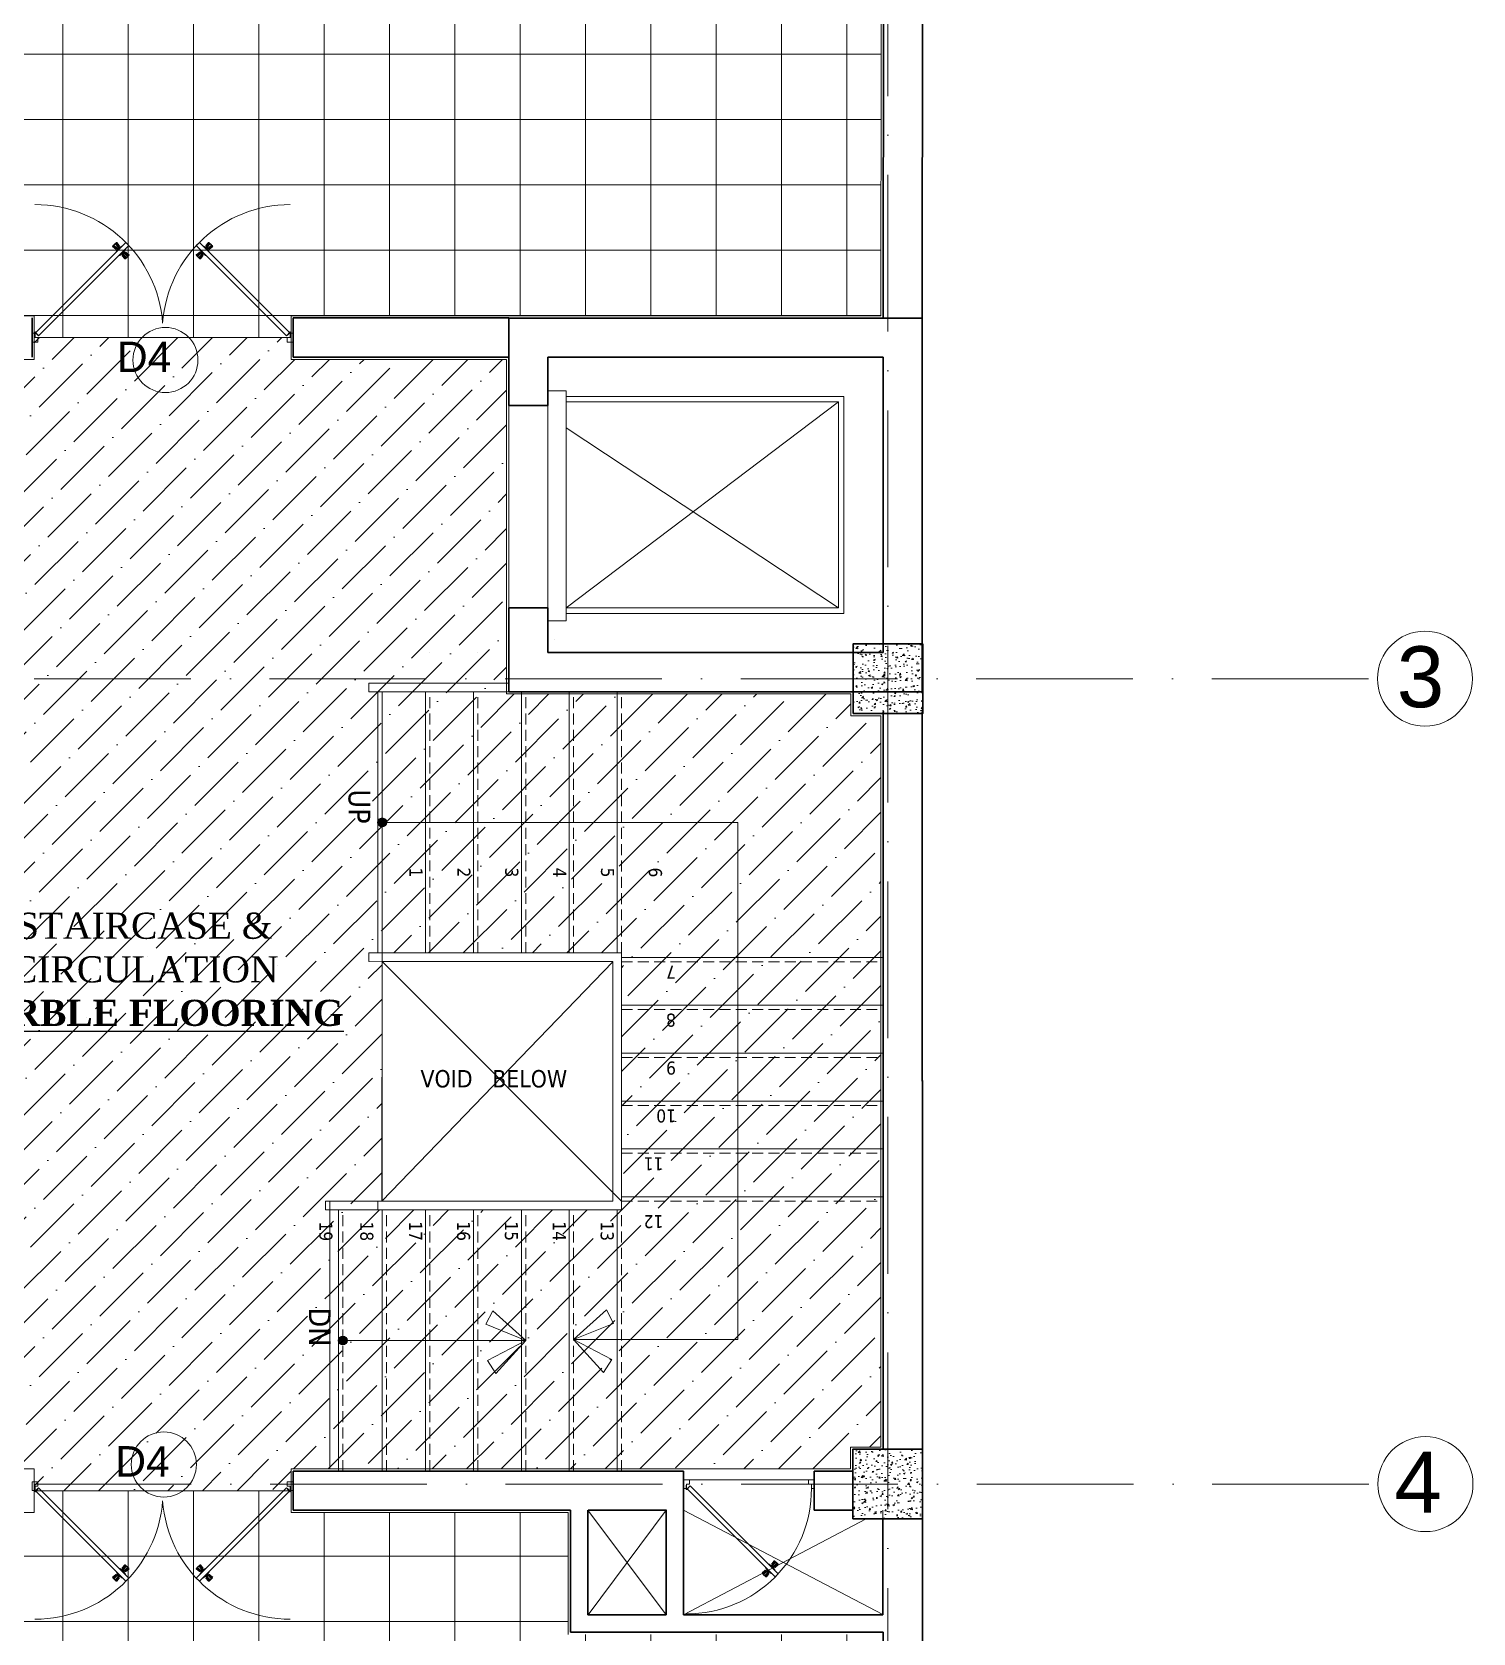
# Model space of a CAD drawing. Header units: inches. Extents: x 10755 to 33653, y -10992 to 10708.
# Drawn here: x 27482.4 to 27813.4, y -762.3 to -394.6 of the extents above; entities that cross this region are included whole.
import ezdxf

# ---------------------------------------------------------------- set-up
doc = ezdxf.new("R2010")
doc.units = ezdxf.units.IN
doc.header["$MEASUREMENT"] = 0
doc.linetypes.add('ACAD_ISO10W100', pattern=[18, 12, -3, 0, -3])
doc.linetypes.add('HIDDEN', pattern=[0.375, 0.25, -0.125])
for name, color, linetype, lineweight in [('arrow line', 54, 'Continuous', 9), ('centerline', 9, 'ACAD_ISO10W100', 5), ('col', 1, 'Continuous', 30), ('DIMINSION', 5, 'Continuous', 15), ('door', 15, 'Continuous', 18), ('hatch', 33, 'Continuous', 5), ('hatch 2', 8, 'Continuous', 13), ('hatch room', 33, 'Continuous', 9), ('hatch- rcc', 252, 'Continuous', 5), ('hatch1', 9, 'Continuous', 5), ('L1 furnitures', 252, 'Continuous', 9), ('Pillar', 11, 'Continuous', 25), ('PLASTER', 50, 'Continuous', 9), ('PUERTAS', 7, 'Continuous', 0), ('railing', 33, 'Continuous', 15), ('STAIRCASE', 143, 'Continuous', 15), ('title text 1', 113, 'Continuous', 25), ('tread hidden', 200, 'HIDDEN', 9), ('wall', 1, 'Continuous', 35), ('win sec', 161, 'Continuous', 9)]:
    doc.layers.add(name, color=color, linetype=linetype, lineweight=lineweight)
doc.layers.add('T-TEXT', color=230, linetype='Continuous')
doc.layers.add('text 100', color=4, linetype='Continuous')
doc.layers.get('DIMINSION').off()
doc.styles.add('Prajwal', font='stylu.ttf', dxfattribs={"height": 9})
doc.styles.get("Standard").update_dxf_attribs({"font": 'arial.ttf'})
doc.styles.add('suren', font='times.ttf', dxfattribs={"height": 4})
pattern_1 = [(45, (13449.5445, -12144.6764), (2.9831067, 10.938058), [14.0625, -2.8125, 0, -2.8125])]

# ---------------------------------------------------------------- blocks, each defined once
blk = doc.blocks.new('ETERWEWE')
at = {"layer": 'hatch- rcc', "linetype": 'Continuous', "ltscale": 30}
h = blk.add_hatch(dxfattribs=at)
h.set_pattern_fill('AR-CONC', color=256, scale=0.5, style=0)
h.set_pattern_definition([(50, (0, 0), (3.586300913, -0.313760675), [0.375, -4.125]), (355, (0, 0), (-0.69375667, 3.76096067), [0.3, -3.3]), (100.4514445, (0.299, -0.026), (2.89254423, 3.447199955), [0.31870096, -3.50571056]), (46.1842, (0, 1), (5.33620665, -0.8275964), [0.5625, -6.1875]), (96.6356355, (0.4447, 0.931), (4.67330973, 4.870593), [0.47805171, -5.2585688]), (351.184164, (0, 1), (4.67330973, 4.870593), [0.45, -4.95]), (21, (0.5, 0.75), (2.98453526, -2.013094453), [0.375, -4.125]), (326, (0.5, 0.75), (1.21657666, 3.625750225), [0.3, -3.3]), (71.4514447, (0.7487, 0.5822), (4.20111188, 1.612655764), [0.31870095, -3.50571056]), (37.5, (0, 0), (0.060799277, 1.664469269), [0, -3.26, 0, -3.35, 0, -3.3125]), (7.5, (0, 0), (1.315347687, 1.97205856), [0, -1.91, 0, -3.185, 0, -1.2625]), (327.5, (-1.115, 0), (2.669112181, -0.112774359), [0, -1.25, 0, -3.9, 0, -5.175]), (317.5, (-1.615, 0), (2.915930847, 0.50052491), [0, -1.625, 0, -2.59, 0, -3.675])])
h.paths.add_polyline_path([(159423.23, -3794.58), (159439.23, -3794.58), (159439.23, -3778.58), (159423.23, -3778.58)])
at = {"layer": 'col', "linetype": 'Continuous', "ltscale": 30}
blk.add_lwpolyline([(159423.23, -3794.58), (159423.23, -3778.58), (159439.23, -3778.58), (159439.23, -3794.58), (159423.23, -3794.58)], dxfattribs=at)
blk = doc.blocks.new('wewerrr')
at = {"layer": 'DIMINSION', "linetype": 'Continuous'}
for p in [(17288.57, -332.81), (17288.57, -332.81), (17288.49, -517.81), (17288.49, -517.81)]:
    blk.add_blockref('ETERWEWE', p, dxfattribs=at)
blk = doc.blocks.new('A$C03EF3246')
at = {"layer": 'arrow line'}
for q in [(-16.37, -1.02), (-1.99, -1.02)]:
    blk.add_line((-9.18, 6.21), q, dxfattribs=at)
for points in [[(-16.37, -1.02), (-13.34, -2.78), (-9.18, 6.21)], [(-1.99, -1.02), (-5.01, -2.78), (-9.18, 6.21)]]:
    blk.add_lwpolyline(points, dxfattribs=at)
blk = doc.blocks.new('rwewrwe')
at = {"layer": 'railing', "linetype": 'Continuous', "ltscale": 30}
blk.add_line((179366.88, -4040.04), (179367.88, -4040.04), dxfattribs=at)
at = {"layer": 'STAIRCASE', "linetype": 'Continuous', "ltscale": 30}
for p, q in [((179345.86, -4031.04), (179345.86, -4031.04)), ((179356.86, -4031.04), (179356.86, -4031.04))]:
    blk.add_line(p, q, dxfattribs=at)
at = {"layer": 'wall', "color": 7, "ltscale": 30}
for p, q in [((179363.96, -3954.19), (179363.96, -3974.31)), ((179458.96, -3954.19), (179363.96, -3954.19)), ((179458.96, -3963.19), (179458.96, -3954.19)), ((179372.96, -3963.19), (179372.96, -3974.31)), ((179372.96, -3963.19), (179449.96, -3963.19)), ((179449.96, -3963.19), (179449.96, -4031.04)), ((179458.96, -4040.04), (179458.96, -3963.19)), ((179363.96, -3974.31), (179372.96, -3974.31)), ((179363.96, -4020.79), (179363.96, -4040.04)), ((179372.96, -4020.79), (179363.96, -4020.79)), ((179372.96, -4020.79), (179372.96, -4031.04)), ((179372.96, -4031.04), (179449.96, -4031.04)), ((179458.96, -4040.04), (179363.96, -4040.04))]:
    blk.add_line(p, q, dxfattribs=at)
at = {"layer": 'wall', "color": 7}
blk.add_line((179372.96, -4020.79), (179363.96, -4020.79), dxfattribs=at)
at = {"layer": 'win sec', "color": 7}
for p, q in [((179377.14, -3970.9), (179372.96, -3970.9)), ((179377.14, -4023.75), (179377.14, -3970.9)), ((179363.96, -3974.31), (179363.96, -4021.66)), ((179372.96, -3974.31), (179372.96, -4021.66)), ((179377.14, -3972.19), (179440.96, -3972.19)), ((179377.14, -3973.44), (179439.71, -3973.44)), ((179377.14, -4020.79), (179439.71, -3973.44)), ((179439.71, -4020.79), (179439.71, -3973.44)), ((179440.96, -4022.04), (179440.96, -3972.19)), ((179377.14, -3979.44), (179439.71, -4020.79)), ((179377.14, -4020.79), (179439.71, -4020.79)), ((179377.14, -4022.04), (179440.96, -4022.04)), ((179372.96, -4023.75), (179377.14, -4023.75)), ((179374.4, -4028.04), (179374.4, -4028.03))]:
    blk.add_line(p, q, dxfattribs=at)
blk = doc.blocks.new('AEYRRR')
at = {"layer": 'door', "color": 2}
for p, q in [((190590.62, 10549.99), (190611.32, 10570.69)), ((190612.02, 10569.98), (190591.28, 10549.24)), ((190608.56, 10570.15), (190608.54, 10570.16)), ((190612.02, 10569.98), (190611.32, 10570.69)), ((190627.5, 10569.98), (190628.2, 10570.69)), ((190627.5, 10569.98), (190648.25, 10549.24)), ((190648.9, 10549.99), (190628.2, 10570.69)), ((190630.97, 10570.15), (190630.98, 10570.16)), ((190611.49, 10567.22), (190611.5, 10567.21)), ((190628.04, 10567.22), (190628.03, 10567.21)), ((190589.76, 10549.88), (190589.76, 10547.83)), ((190590.38, 10549.88), (190589.76, 10549.88)), ((190591.13, 10547.83), (190589.76, 10547.83)), ((190590.38, 10549.13), (190590.38, 10549.92)), ((190590.45, 10549.13), (190590.38, 10549.13)), ((190590.45, 10549.13), (190590.45, 10549.89)), ((190590.45, 10548.86), (190590.45, 10549.13)), ((190591.13, 10548.86), (190590.45, 10548.86)), ((190591.11, 10549.4), (190590.57, 10549.94)), ((190591.16, 10549.45), (190590.6, 10550.01)), ((190591.16, 10549.45), (190591.11, 10549.4)), ((190591.28, 10549.24), (190591.11, 10549.4)), ((190591.13, 10547.83), (190591.13, 10548.86)), ((190648.25, 10549.24), (190648.42, 10549.4)), ((190648.37, 10549.45), (190648.93, 10550.01)), ((190648.37, 10549.45), (190648.42, 10549.4)), ((190648.4, 10547.83), (190648.4, 10548.86)), ((190648.4, 10548.86), (190649.08, 10548.86)), ((190648.4, 10547.83), (190649.76, 10547.83)), ((190648.42, 10549.4), (190648.96, 10549.94)), ((190649.08, 10549.13), (190649.08, 10549.89)), ((190649.08, 10548.86), (190649.08, 10549.13)), ((190649.08, 10549.13), (190649.15, 10549.13)), ((190649.15, 10549.13), (190649.15, 10549.92)), ((190649.15, 10549.88), (190649.76, 10549.88)), ((190649.76, 10549.88), (190649.76, 10547.83))]:
    blk.add_line(p, q, dxfattribs=at)
at = {"layer": 'door', "color": 8}
for p, q in [((190609.05, 10569.15), (190608.26, 10569.78)), ((190609.1, 10569.19), (190608.3, 10569.84)), ((190609.2, 10569.29), (190608.43, 10569.96)), ((190608.67, 10570.29), (190608.54, 10570.16)), ((190609.32, 10569.4), (190608.57, 10570.11)), ((190608.67, 10570.29), (190608.8, 10570.42)), ((190608.81, 10570.4), (190608.8, 10570.42)), ((190609.55, 10569.64), (190608.85, 10570.39)), ((190609.67, 10569.76), (190609, 10570.53)), ((190609.77, 10569.86), (190609.12, 10570.66)), ((190609.16, 10568.62), (190609.44, 10569.06)), ((190609.81, 10569.91), (190609.18, 10570.7)), ((190609.38, 10569.17), (190609.28, 10569.26)), ((190609.4, 10569.19), (190609.3, 10569.28)), ((190609.34, 10568.8), (190609.51, 10569.12)), ((190609.44, 10569.23), (190609.35, 10569.33)), ((190609.51, 10569.3), (190609.41, 10569.39)), ((190609.53, 10568.99), (190609.58, 10569.19)), ((190609.66, 10569.45), (190609.57, 10569.55)), ((190609.73, 10569.52), (190609.63, 10569.61)), ((190609.69, 10569.15), (190609.65, 10569.27)), ((190609.77, 10569.56), (190609.68, 10569.66)), ((190609.81, 10569.27), (190609.69, 10569.31)), ((190609.79, 10569.58), (190609.7, 10569.68)), ((190609.97, 10569.43), (190609.77, 10569.38)), ((190610.16, 10569.62), (190609.84, 10569.45)), ((190610.34, 10569.8), (190609.9, 10569.52)), ((190610.77, 10568.63), (190610.72, 10568.43)), ((190610.96, 10568.82), (190610.79, 10568.5)), ((190611.14, 10569), (190610.86, 10568.57)), ((190628.39, 10569), (190628.67, 10568.57)), ((190628.57, 10568.82), (190628.73, 10568.5)), ((190628.76, 10568.63), (190628.81, 10568.43)), ((190629.19, 10569.8), (190629.62, 10569.52)), ((190629.37, 10569.62), (190629.69, 10569.45)), ((190629.56, 10569.43), (190629.76, 10569.38)), ((190629.71, 10569.91), (190630.35, 10570.7)), ((190629.71, 10569.27), (190629.84, 10569.31)), ((190629.73, 10569.58), (190629.83, 10569.68)), ((190629.76, 10569.86), (190630.41, 10570.66)), ((190629.76, 10569.56), (190629.85, 10569.66)), ((190629.8, 10569.52), (190629.89, 10569.61)), ((190629.84, 10569.15), (190629.87, 10569.27)), ((190629.85, 10569.76), (190630.53, 10570.53)), ((190629.87, 10569.45), (190629.96, 10569.55)), ((190630, 10568.99), (190629.95, 10569.19)), ((190629.97, 10569.64), (190630.68, 10570.39)), ((190630.02, 10569.3), (190630.11, 10569.39)), ((190630.19, 10568.8), (190630.02, 10569.12)), ((190630.09, 10569.23), (190630.18, 10569.33)), ((190630.37, 10568.62), (190630.09, 10569.06)), ((190630.13, 10569.19), (190630.22, 10569.28)), ((190630.15, 10569.17), (190630.25, 10569.26)), ((190630.21, 10569.4), (190630.96, 10570.11)), ((190630.33, 10569.29), (190631.1, 10569.96)), ((190630.42, 10569.19), (190631.23, 10569.84)), ((190630.48, 10569.15), (190631.27, 10569.78)), ((190630.71, 10570.4), (190630.73, 10570.42)), ((190630.86, 10570.29), (190630.73, 10570.42)), ((190630.86, 10570.29), (190630.98, 10570.16)), ((190609.96, 10567.82), (190610.39, 10568.1)), ((190610.14, 10568), (190610.46, 10568.17)), ((190610.33, 10568.19), (190610.53, 10568.24)), ((190610.48, 10568.35), (190610.61, 10568.32)), ((190610.48, 10567.71), (190611.12, 10566.92)), ((190610.51, 10568.04), (190610.6, 10567.94)), ((190610.53, 10568.06), (190610.62, 10567.96)), ((190610.53, 10567.76), (190611.18, 10566.96)), ((190610.57, 10568.1), (190610.67, 10568.01)), ((190610.61, 10568.48), (190610.64, 10568.35)), ((190610.62, 10567.86), (190611.3, 10567.09)), ((190610.64, 10568.17), (190610.73, 10568.08)), ((190610.74, 10567.98), (190611.45, 10567.23)), ((190610.79, 10568.32), (190610.89, 10568.23)), ((190610.86, 10568.39), (190610.95, 10568.29)), ((190610.9, 10568.43), (190611, 10568.34)), ((190610.92, 10568.45), (190611.02, 10568.36)), ((190610.98, 10568.21), (190611.73, 10567.51)), ((190611.1, 10568.34), (190611.87, 10567.66)), ((190611.2, 10568.43), (190612, 10567.78)), ((190611.25, 10568.48), (190612.04, 10567.84)), ((190611.63, 10567.33), (190611.5, 10567.21)), ((190611.63, 10567.33), (190611.75, 10567.46)), ((190611.74, 10567.47), (190611.75, 10567.46)), ((190628.28, 10568.48), (190627.49, 10567.84)), ((190628.33, 10568.43), (190627.53, 10567.78)), ((190628.43, 10568.34), (190627.65, 10567.66)), ((190627.79, 10567.47), (190627.77, 10567.46)), ((190627.9, 10567.33), (190627.77, 10567.46)), ((190628.55, 10568.21), (190627.8, 10567.51)), ((190627.9, 10567.33), (190628.03, 10567.21)), ((190628.78, 10567.98), (190628.08, 10567.23)), ((190628.9, 10567.86), (190628.22, 10567.09)), ((190629, 10567.76), (190628.35, 10566.96)), ((190629.04, 10567.71), (190628.41, 10566.92)), ((190628.61, 10568.45), (190628.51, 10568.36)), ((190628.63, 10568.43), (190628.53, 10568.34)), ((190628.67, 10568.39), (190628.57, 10568.29)), ((190628.74, 10568.32), (190628.64, 10568.23)), ((190628.89, 10568.17), (190628.79, 10568.08)), ((190628.96, 10568.1), (190628.86, 10568.01)), ((190628.91, 10568.48), (190628.88, 10568.35)), ((190629, 10568.06), (190628.91, 10567.96)), ((190629.04, 10568.35), (190628.92, 10568.32)), ((190629.02, 10568.04), (190628.93, 10567.94)), ((190629.2, 10568.19), (190629, 10568.24)), ((190629.39, 10568), (190629.07, 10568.17)), ((190629.57, 10567.82), (190629.13, 10568.1))]:
    blk.add_line(p, q, dxfattribs=at)
at = {"layer": 'door', "color": 1}
for p, q in [((190608.28, 10569.82), (190608.71, 10570.25)), ((190608.98, 10569.16), (190608.29, 10569.72)), ((190608.31, 10569.9), (190608.69, 10570.27)), ((190608.33, 10569.87), (190608.31, 10569.9)), ((190609.06, 10570.65), (190608.69, 10570.27)), ((190609.14, 10570.68), (190608.71, 10570.25)), ((190609.09, 10570.63), (190609.06, 10570.65)), ((190609.07, 10569.16), (190609.44, 10569.52)), ((190609.09, 10568.56), (190609.35, 10568.96)), ((190609.17, 10569.25), (190609.17, 10569.25)), ((190609.8, 10569.98), (190609.24, 10570.67)), ((190609.27, 10569.25), (190609.49, 10569.47)), ((190609.37, 10569.16), (190609.27, 10569.26)), ((190609.35, 10568.96), (190609.35, 10568.96)), ((190609.36, 10569.15), (190609.59, 10569.37)), ((190609.36, 10569.06), (190609.36, 10569.05)), ((190609.8, 10569.89), (190609.44, 10569.52)), ((190609.71, 10569.69), (190609.49, 10569.47)), ((190609.81, 10569.6), (190609.59, 10569.37)), ((190609.8, 10569.59), (190609.7, 10569.69)), ((190609.71, 10569.79), (190609.71, 10569.79)), ((190609.9, 10569.6), (190609.91, 10569.6)), ((190610.4, 10569.87), (190610, 10569.61)), ((190610, 10569.61), (190610, 10569.61)), ((190610.5, 10569.87), (190610.5, 10569.87)), ((190610.95, 10568.66), (190610.94, 10568.66)), ((190610.94, 10568.56), (190610.94, 10568.57)), ((190611.21, 10569.06), (190610.95, 10568.66)), ((190611.2, 10569.16), (190611.21, 10569.16)), ((190628.32, 10569.16), (190628.32, 10569.16)), ((190628.32, 10569.06), (190628.58, 10568.66)), ((190628.58, 10568.66), (190628.58, 10568.66)), ((190628.58, 10568.56), (190628.59, 10568.57)), ((190629.02, 10569.87), (190629.03, 10569.87)), ((190629.13, 10569.87), (190629.52, 10569.61)), ((190629.52, 10569.61), (190629.53, 10569.61)), ((190629.63, 10569.6), (190629.62, 10569.6)), ((190629.72, 10569.98), (190630.29, 10570.67)), ((190629.72, 10569.6), (190629.94, 10569.37)), ((190629.73, 10569.89), (190630.09, 10569.52)), ((190629.73, 10569.59), (190629.82, 10569.69)), ((190629.82, 10569.79), (190629.82, 10569.79)), ((190629.82, 10569.69), (190630.04, 10569.47)), ((190630.17, 10569.15), (190629.94, 10569.37)), ((190630.26, 10569.25), (190630.04, 10569.47)), ((190630.45, 10569.16), (190630.09, 10569.52)), ((190630.16, 10569.16), (190630.25, 10569.26)), ((190630.17, 10569.06), (190630.17, 10569.05)), ((190630.18, 10568.96), (190630.17, 10568.96)), ((190630.44, 10568.56), (190630.18, 10568.96)), ((190630.36, 10569.25), (190630.36, 10569.25)), ((190630.39, 10570.68), (190630.82, 10570.25)), ((190630.44, 10570.63), (190630.46, 10570.65)), ((190630.46, 10570.65), (190630.84, 10570.27)), ((190630.55, 10569.16), (190631.24, 10569.72)), ((190631.25, 10569.82), (190630.82, 10570.25)), ((190631.22, 10569.9), (190630.84, 10570.27)), ((190631.19, 10569.87), (190631.22, 10569.9)), ((190609.09, 10568.46), (190609.09, 10568.46)), ((190609.8, 10567.76), (190609.8, 10567.75)), ((190609.9, 10567.75), (190610.3, 10568.01)), ((190610.3, 10568.01), (190610.3, 10568.02)), ((190610.4, 10568.02), (190610.39, 10568.02)), ((190610.49, 10568.02), (190610.71, 10568.25)), ((190610.5, 10567.73), (190610.86, 10568.1)), ((190610.5, 10568.03), (190610.59, 10567.94)), ((190610.5, 10567.64), (190611.06, 10566.95)), ((190610.59, 10567.93), (190610.81, 10568.15)), ((190610.59, 10567.83), (190610.59, 10567.83)), ((190610.94, 10568.47), (190610.71, 10568.25)), ((190611.03, 10568.37), (190610.81, 10568.15)), ((190611.23, 10568.46), (190610.86, 10568.1)), ((190610.93, 10568.46), (190611.02, 10568.37)), ((190611.13, 10568.37), (190611.13, 10568.37)), ((190611.16, 10566.94), (190611.59, 10567.37)), ((190611.21, 10566.99), (190611.24, 10566.97)), ((190611.24, 10566.97), (190611.61, 10567.35)), ((190611.32, 10568.46), (190612.01, 10567.9)), ((190612.02, 10567.8), (190611.59, 10567.37)), ((190611.99, 10567.72), (190611.61, 10567.35)), ((190611.97, 10567.75), (190611.99, 10567.72)), ((190627.51, 10567.8), (190627.94, 10567.37)), ((190628.21, 10568.46), (190627.52, 10567.9)), ((190627.56, 10567.75), (190627.54, 10567.72)), ((190627.54, 10567.72), (190627.91, 10567.35)), ((190628.29, 10566.97), (190627.91, 10567.35)), ((190628.37, 10566.94), (190627.94, 10567.37)), ((190628.32, 10566.99), (190628.29, 10566.97)), ((190628.3, 10568.46), (190628.66, 10568.1)), ((190628.4, 10568.37), (190628.4, 10568.37)), ((190629.03, 10567.64), (190628.47, 10566.95)), ((190628.6, 10568.46), (190628.5, 10568.37)), ((190628.5, 10568.37), (190628.72, 10568.15)), ((190628.59, 10568.47), (190628.81, 10568.25)), ((190629.03, 10567.73), (190628.66, 10568.1)), ((190628.94, 10567.93), (190628.72, 10568.15)), ((190629.04, 10568.02), (190628.81, 10568.25)), ((190629.03, 10568.03), (190628.93, 10567.94)), ((190628.93, 10567.83), (190628.94, 10567.83)), ((190629.13, 10568.02), (190629.13, 10568.02)), ((190629.23, 10568.01), (190629.23, 10568.02)), ((190629.63, 10567.75), (190629.23, 10568.01)), ((190629.73, 10567.76), (190629.72, 10567.75)), ((190630.43, 10568.46), (190630.44, 10568.46))]:
    blk.add_line(p, q, dxfattribs=at)
at = {"layer": 'door', "color": 2}
for centre, radius in [((190590.46, 10550.02), 0.133), ((190649.06, 10550.02), 0.133), ((190590.46, 10550.02), 0.0643), ((190649.06, 10550.02), 0.0643)]:
    blk.add_circle(centre, radius, dxfattribs=at)
at = {"layer": 'door', "color": 8}
for centre, start, end in [((190590.46, 10550.02), 4.2752, 90.0333), ((190649.06, 10550.02), 89.9667, 175.7248)]:
    blk.add_arc(centre, 29.38, start, end, dxfattribs=at)
at = {"layer": 'door', "color": 1}
for centre, start, end in [((190609.02, 10569.21), 231.0764, 315), ((190609.14, 10568.51), 135, 225), ((190609.19, 10570.63), 38.9236, 135), ((190609.22, 10569.3), 225, 315), ((190609.41, 10569.1), 135, 219.7428), ((190609.31, 10569.01), 315, 39.7428), ((190609.66, 10569.74), 315, 45), ((190609.75, 10569.94), 315, 38.9236), ((190609.86, 10569.55), 50.2572, 135), ((190609.95, 10569.65), 230.2572, 315), ((190610.45, 10569.82), 45, 135), ((190610.99, 10568.61), 135, 219.7428), ((190610.89, 10568.52), 315, 39.7428), ((190611.16, 10569.11), 315, 45), ((190628.36, 10569.11), 135, 225), ((190628.64, 10568.52), 140.2572, 225), ((190628.53, 10568.61), 320.2572, 45), ((190629.08, 10569.82), 45, 135), ((190629.58, 10569.65), 225, 309.7428), ((190629.67, 10569.55), 45, 129.7428), ((190629.78, 10569.94), 141.0764, 225), ((190629.87, 10569.74), 135, 225), ((190630.22, 10569.01), 140.2572, 225), ((190630.12, 10569.1), 320.2572, 45), ((190630.31, 10569.3), 225, 315), ((190630.34, 10570.63), 45, 141.0764), ((190630.39, 10568.51), 315, 45), ((190630.5, 10569.21), 225, 308.9236), ((190609.85, 10567.8), 225, 315), ((190610.35, 10567.97), 50.2572, 135), ((190610.44, 10568.07), 230.2572, 315), ((190610.55, 10567.69), 135, 218.9236), ((190610.64, 10567.88), 135, 225), ((190611.08, 10568.32), 45, 135), ((190611.11, 10566.99), 218.9236, 315), ((190611.27, 10568.41), 51.0764, 135), ((190611.97, 10567.85), 315, 51.0764), ((190627.56, 10567.85), 128.9236, 225), ((190628.25, 10568.41), 45, 128.9236), ((190628.42, 10566.99), 225, 321.0764), ((190628.45, 10568.32), 45, 135), ((190628.89, 10567.88), 315, 45), ((190628.98, 10567.69), 321.0764, 45), ((190629.09, 10568.07), 225, 309.7428), ((190629.18, 10567.97), 45, 129.7428), ((190629.68, 10567.8), 225, 315)]:
    blk.add_arc(centre, 0.0684, start, end, dxfattribs=at)
blk = doc.blocks.new('2ft6in')
at = {"layer": 'PUERTAS', "color": 2}
for p, q in [((0.84, 2.1), (21.02, 22.28)), ((21.71, 21.6), (21.02, 22.28)), ((21.71, 21.6), (1.47, 1.37)), ((18.33, 21.76), (18.31, 21.77)), ((21.18, 18.9), (21.2, 18.89)), ((0, 2), (0, 0)), ((0.6, 2), (0, 2)), ((1.33, 0), (0, 0)), ((0.6, 1.26), (0.6, 2.04)), ((0.67, 1.26), (0.6, 1.26)), ((0.67, 1.26), (0.67, 2.01)), ((0.67, 1), (0.67, 1.26)), ((1.33, 1), (0.67, 1)), ((1.31, 1.53), (0.79, 2.06)), ((1.36, 1.58), (0.81, 2.12)), ((1.36, 1.58), (1.31, 1.53)), ((1.47, 1.37), (1.31, 1.53)), ((1.33, 0), (1.33, 1)), ((28.67, 0), (28.67, 1)), ((28.67, 1), (29.33, 1)), ((28.67, 0), (30, 0)), ((29.33, 1), (29.33, 2)), ((29.33, 2), (30, 2)), ((30, 0), (30, 2))]:
    blk.add_line(p, q, dxfattribs=at)
at = {"layer": 'PUERTAS', "color": 1}
for p, q in [((18.82, 22.25), (18.45, 21.88)), ((18.9, 22.28), (18.48, 21.86)), ((18.84, 22.23), (18.82, 22.25)), ((19.54, 21.59), (18.99, 22.27)), ((18.06, 21.44), (18.48, 21.86)), ((18.74, 20.79), (18.06, 21.34)), ((18.08, 21.51), (18.45, 21.88)), ((18.11, 21.49), (18.08, 21.51)), ((18.83, 20.8), (19.18, 21.15)), ((18.84, 20.21), (19.1, 20.6)), ((18.85, 20.11), (18.84, 20.12)), ((18.92, 20.89), (18.93, 20.88)), ((19.02, 20.88), (19.24, 21.1)), ((19.12, 20.8), (19.03, 20.89)), ((19.1, 20.7), (19.11, 20.69)), ((19.1, 20.6), (19.1, 20.6)), ((19.11, 20.79), (19.33, 21.01)), ((19.54, 21.5), (19.18, 21.15)), ((19.45, 21.31), (19.24, 21.1)), ((19.55, 21.22), (19.33, 21.01)), ((19.45, 21.41), (19.45, 21.41)), ((19.54, 21.22), (19.45, 21.31)), ((19.53, 19.43), (19.54, 19.42)), ((19.64, 21.23), (19.64, 21.23)), ((19.64, 19.42), (20.02, 19.67)), ((19.74, 21.24), (19.73, 21.23)), ((20.12, 21.49), (19.74, 21.24)), ((20.02, 19.67), (20.03, 19.68)), ((20.12, 19.68), (20.12, 19.68)), ((20.21, 19.69), (20.43, 19.9)), ((20.22, 21.48), (20.22, 21.49)), ((20.22, 19.41), (20.57, 19.76)), ((20.22, 19.69), (20.31, 19.6)), ((20.22, 19.32), (20.76, 18.64)), ((20.31, 19.6), (20.52, 19.81)), ((20.31, 19.5), (20.31, 19.5)), ((20.65, 20.12), (20.43, 19.9)), ((20.74, 20.03), (20.52, 19.81)), ((20.93, 20.11), (20.57, 19.76)), ((20.64, 20.11), (20.73, 20.02)), ((20.66, 20.31), (20.65, 20.31)), ((20.65, 20.21), (20.65, 20.22)), ((20.91, 20.7), (20.66, 20.31)), ((20.84, 20.02), (20.83, 20.03)), ((20.86, 18.63), (21.28, 19.05)), ((20.91, 20.8), (20.91, 20.79)), ((20.91, 18.68), (20.94, 18.66)), ((20.94, 18.66), (21.31, 19.03)), ((21.02, 20.12), (21.7, 19.57)), ((21.7, 19.47), (21.28, 19.05)), ((21.67, 19.4), (21.31, 19.03)), ((21.65, 19.42), (21.67, 19.4))]:
    blk.add_line(p, q, dxfattribs=at)
at = {"layer": 'PUERTAS', "color": 8}
for p, q in [((19.42, 21.38), (18.75, 22.14)), ((19.51, 21.48), (18.88, 22.26)), ((19.55, 21.53), (18.93, 22.3)), ((18.81, 20.78), (18.04, 21.4)), ((18.86, 20.83), (18.08, 21.46)), ((18.95, 20.92), (18.2, 21.58)), ((18.44, 21.9), (18.31, 21.77)), ((19.07, 21.03), (18.34, 21.72)), ((18.44, 21.9), (18.56, 22.02)), ((18.58, 22.01), (18.56, 22.02)), ((19.3, 21.26), (18.61, 22)), ((18.91, 20.27), (19.19, 20.69)), ((19.13, 20.8), (19.03, 20.9)), ((19.15, 20.82), (19.05, 20.92)), ((19.09, 20.44), (19.25, 20.76)), ((19.19, 20.87), (19.1, 20.96)), ((19.25, 20.93), (19.16, 21.02)), ((19.28, 20.63), (19.32, 20.83)), ((19.4, 21.08), (19.31, 21.17)), ((19.47, 21.15), (19.38, 21.24)), ((19.43, 20.78), (19.4, 20.9)), ((19.51, 21.19), (19.42, 21.28)), ((19.55, 20.91), (19.43, 20.94)), ((19.53, 21.21), (19.44, 21.3)), ((19.7, 21.06), (19.51, 21.01)), ((19.89, 21.24), (19.58, 21.08)), ((20.07, 21.42), (19.64, 21.15)), ((19.69, 19.49), (20.12, 19.76)), ((19.87, 19.67), (20.18, 19.83)), ((20.06, 19.85), (20.25, 19.9)), ((20.21, 20), (20.33, 19.97)), ((20.21, 19.38), (20.83, 18.61)), ((20.23, 19.7), (20.32, 19.61)), ((20.25, 19.72), (20.34, 19.63)), ((20.25, 19.43), (20.88, 18.65)), ((20.29, 19.76), (20.38, 19.67)), ((20.33, 20.13), (20.36, 20.01)), ((20.34, 19.53), (21, 18.77)), ((20.36, 19.83), (20.45, 19.74)), ((20.48, 20.28), (20.44, 20.08)), ((20.46, 19.64), (21.14, 18.91)), ((20.5, 19.98), (20.6, 19.89)), ((20.67, 20.47), (20.51, 20.15)), ((20.85, 20.64), (20.57, 20.22)), ((20.57, 20.04), (20.66, 19.95)), ((20.61, 20.09), (20.7, 19.99)), ((20.63, 20.11), (20.72, 20.01)), ((20.69, 19.87), (21.42, 19.19)), ((20.81, 19.99), (21.56, 19.33)), ((20.9, 20.08), (21.68, 19.45)), ((20.95, 20.13), (21.72, 19.51)), ((21.32, 19.01), (21.2, 18.89)), ((21.32, 19.01), (21.44, 19.14)), ((21.43, 19.15), (21.44, 19.14)), ((0, 0), (30, 0))]:
    blk.add_line(p, q, dxfattribs=at)
at = {"layer": 'PUERTAS', "color": 2}
for radius in [0.129, 0.0627]:
    blk.add_circle((0.68, 2.14), radius, dxfattribs=at)
at = {"layer": 'PUERTAS', "color": 8}
blk.add_arc((0.68, 2.14), 28.65, 359.7285, 90.0333, dxfattribs=at)
at = {"layer": 'PUERTAS', "color": 1}
for centre, start, end in [((18.94, 22.23), 38.9236, 135), ((18.78, 20.84), 231.0764, 315), ((18.89, 20.16), 135, 225), ((18.97, 20.93), 225, 315), ((19.16, 20.74), 135, 219.7428), ((19.06, 20.65), 315, 39.7428), ((19.4, 21.36), 315, 45), ((19.49, 21.55), 315, 38.9236), ((19.59, 19.47), 225, 315), ((19.6, 21.18), 50.2572, 135), ((19.68, 21.28), 230.2572, 315), ((20.07, 19.63), 50.2572, 135), ((20.17, 21.44), 45, 135), ((20.16, 19.73), 230.2572, 315), ((20.27, 19.36), 135, 218.9236), ((20.35, 19.55), 135, 225), ((20.7, 20.26), 135, 219.7428), ((20.6, 20.17), 315, 39.7428), ((20.78, 19.98), 45, 135), ((20.82, 18.68), 218.9236, 315), ((20.87, 20.75), 315, 45), ((20.98, 20.07), 51.0764, 135), ((21.65, 19.52), 315, 51.0764)]:
    blk.add_arc(centre, 0.0667, start, end, dxfattribs=at)

msp = doc.modelspace()

# ---------------------------------------------------------------- hatches: boundary and pattern name
at = {"layer": 'hatch room'}
h = msp.add_hatch(dxfattribs=at)
h.set_pattern_fill('ANSI37', color=256, scale=120, angle=45, style=0)
h.set_pattern_definition([(90, (13449.544, -12144.676), (-15, 3e-15), []), (180, (13449.544, -12144.676), (-3e-15, -15), [])])
h.paths.add_polyline_path([(27462.562, -318.593), (27445.562, -318.593), (27445.562, -335.593), (27462.562, -335.593)], flags=16)
h.paths.add_polyline_path([(27462.562, -959.593), (27445.562, -959.593), (27445.562, -976.593), (27462.562, -976.593)], flags=16)
h.paths.add_polyline_path([(27462.562, -1151.593), (27445.562, -1151.593), (27445.562, -1168.593), (27462.562, -1168.593)], flags=16)
h.paths.add_polyline_path([(27661.509, -1192.834), (27677.509, -1192.834), (27677.509, -1168.593), (27670.509, -1168.593), (27670.509, -1151.593), (27677.489, -1151.593), (27677.507, -976.593), (27670.509, -976.593), (27670.509, -959.593), (27677.509, -959.593), (27677.443, -762.593), (27605.611, -762.593), (27605.611, -734.597), (27541.943, -734.597), (27541.943, -729.597), (27482.943, -729.593), (27482.943, -734.593), (27462.562, -734.593), (27462.562, -736.593), (27445.562, -736.593), (27445.562, -734.718), (27352.515, -734.593), (27352.515, -459.741), (27482.943, -459.741), (27482.943, -464.741), (27541.943, -464.741), (27541.943, -459.741), (27677.422, -459.741), (27677.515, -335.598), (27670.509, -335.593), (27670.509, -318.593), (27677.505, -318.593), (27677.489, -185.593), (27670.511, -185.593), (27670.509, -178.593), (27462.564, -178.593), (27462.564, -185.593), (27445.564, -185.593), (27445.564, -168.593), (27450.562, -168.593), (27450.562, -118.593), (27278.562, -118.593), (27278.562, -148.593), (27297.562, -148.593), (27297.562, -175.593), (27285.564, -175.593), (27285.564, -185.593), (27278.562, -185.593), (27278.562, -318.593), (27285.562, -318.593), (27285.562, -335.593), (27278.562, -335.593), (27278.562, -534.593), (27285.562, -534.593), (27285.562, -551.593), (27278.562, -551.593), (27278.562, -719.593), (27285.562, -719.593), (27285.562, -736.593), (27278.562, -736.593), (27278.562, -959.593), (27285.562, -959.593), (27285.562, -961.593), (27297.562, -961.593), (27297.562, -995.593), (27278.562, -995.593), (27278.562, -1151.593), (27285.562, -1151.593), (27285.562, -1192.834), (27294.562, -1192.834), (27294.562, -1202.334), (27317.562, -1202.334), (27317.562, -1182.364), (27327.562, -1182.364), (27327.562, -1202.334), (27628.509, -1202.334), (27628.509, -1182.364), (27638.509, -1182.364), (27638.509, -1202.334), (27661.509, -1202.334)])
h = msp.add_hatch(dxfattribs=at)
h.set_pattern_fill('ANSI36', color=256, scale=45, style=0)
h.set_pattern_definition(pattern_1)
h.paths.add_polyline_path([(27462.562, -551.595), (27448.062, -551.602), (27448.062, -719.593), (27462.562, -719.593), (27462.562, -724.593), (27482.943, -724.593), (27482.943, -729.595), (27541.943, -729.595), (27541.943, -724.597), (27550.837, -724.597), (27550.837, -663.093), (27562.845, -663.093), (27562.838, -546.093), (27591.422, -546.093), (27591.422, -469.741), (27541.943, -469.741), (27541.943, -464.741), (27482.943, -464.741), (27482.943, -469.741), (27462.562, -469.741)])
h = msp.add_hatch(dxfattribs=at)
h.set_pattern_fill('ANSI36', color=256, scale=45, style=0)
h.set_pattern_definition(pattern_1)
h.paths.add_polyline_path([(27562.748, -663.115), (27562.825, -663.117), (27562.825, -663.115)])
h.paths.add_polyline_path([(27561.837, -665.095), (27561.837, -663.113), (27550.837, -663.093), (27550.837, -724.593), (27670.431, -724.593), (27670.431, -719.595), (27677.396, -719.595), (27677.396, -551.593), (27670.509, -551.593), (27670.509, -546.593), (27591.422, -546.593), (27591.422, -546.093), (27562.84, -546.093), (27562.84, -606.079), (27562.842, -606.079), (27562.842, -606.081), (27617.838, -606.095), (27617.838, -665.095)])
at = {"layer": 'Pillar', "ltscale": 100}
h = msp.add_hatch(color=256, dxfattribs=at)
edge = h.paths.add_edge_path()
edge.add_ellipse((27562.838, -576.084), major_axis=(0.707, 0.707), ratio=1, start_angle=315, end_angle=495)
edge.add_ellipse((27562.838, -576.084), major_axis=(0.707, 0.707), ratio=1, start_angle=135, end_angle=315)
h = msp.add_hatch(color=256, dxfattribs=at)
edge = h.paths.add_edge_path()
edge.add_ellipse((27562.838, -576.086), major_axis=(0.707, 0.707), ratio=1, start_angle=135, end_angle=495)
h = msp.add_hatch(color=256, dxfattribs=at)
edge = h.paths.add_edge_path()
edge.add_ellipse((27553.837, -695.091), major_axis=(0.707, 0.707), ratio=1, start_angle=315, end_angle=495)
edge.add_ellipse((27553.837, -695.091), major_axis=(0.707, 0.707), ratio=1, start_angle=135, end_angle=315)
h = msp.add_hatch(color=256, dxfattribs=at)
edge = h.paths.add_edge_path()
edge.add_ellipse((27553.837, -695.093), major_axis=(0.707, 0.707), ratio=1, start_angle=135, end_angle=495)

# ---------------------------------------------------------------- linework, layer by layer
at = {"layer": 'arrow line'}
for p, q in [((27562.838, -576.086), (27644.543, -576.086)), ((27644.543, -576.086), (27644.543, -694.865)), ((27644.543, -694.865), (27606.837, -694.865)), ((27553.837, -695.093), (27595.837, -695.093))]:
    msp.add_line(p, q, dxfattribs=at)
at = {"layer": 'centerline', "ltscale": 3}
for p, q in [((27679.009, -48.651), (27679.009, -1398.267)), ((27789.406, -543.093), (27165.326, -543.093)), ((27789.52, -728.093), (27165.44, -728.093))]:
    msp.add_line(p, q, dxfattribs=at)
at = {"layer": 'centerline', "linetype": 'Continuous'}
for centre in [(27802.377, -543.093), (27802.49, -728.093)]:
    msp.add_circle(centre, 10.912, dxfattribs=at)
at = {"layer": 'hatch', "linetype": 'Continuous', "ltscale": 30}
for p, q in [((27610.111, -734.104), (27628.111, -758.093)), ((27628.111, -734.092), (27610.195, -758.093)), ((27677.852, -758.01), (27632.111, -734.093)), ((27632.111, -758.093), (27674.047, -736.093))]:
    msp.add_line(p, q, dxfattribs=at)
at = {"layer": 'hatch 2', "ltscale": 30}
for centre in [(27513.086, -469.892), (27513.086, -469.892), (27512.715, -723.585)]:
    msp.add_circle(centre, 7.47, dxfattribs=at)
at = {"layer": 'hatch1', "linetype": 'Continuous', "ltscale": 30}
for p, q in [((27562.842, -608.079), (27562.825, -663.115)), ((27615.838, -608.093), (27562.825, -663.115)), ((27617.837, -663.093), (27562.842, -608.078))]:
    msp.add_line(p, q, dxfattribs=at)
at = {"layer": 'L1 furnitures', "color": 7, "linetype": 'Continuous', "ltscale": 30}
for p, q in [((27677.852, -758.01), (27677.852, -734.084)), ((27653.852, -758.01), (27677.852, -758.01))]:
    msp.add_line(p, q, dxfattribs=at)
at = {"layer": 'Pillar', "ltscale": 100}
for centre in [(27562.838, -576.086), (27553.837, -695.093)]:
    msp.add_circle(centre, 1, dxfattribs=at)
at = {"layer": 'PLASTER'}
for points in [[(27677.515, -335.598), (27677.422, -459.741), (27541.943, -459.741), (27541.943, -469.741), (27591.422, -469.741), (27591.422, -546.093), (27562.838, -546.093), (27562.845, -663.093), (27550.837, -663.091), (27550.837, -724.595), (27541.943, -724.597), (27541.943, -734.597), (27605.611, -734.597), (27605.611, -762.593)], [(27462.562, -551.595), (27448.062, -551.602), (27448.062, -719.593), (27462.562, -719.593), (27462.562, -724.593), (27482.943, -724.593), (27482.943, -729.595), (27541.943, -729.595), (27541.943, -724.597), (27550.837, -724.597), (27550.837, -663.093), (27562.845, -663.093), (27562.838, -546.093), (27591.422, -546.093), (27591.422, -469.741), (27541.943, -469.741), (27541.943, -464.741), (27482.943, -464.741), (27482.943, -469.741), (27462.562, -469.741), (27462.562, -551.595)]]:
    msp.add_lwpolyline(points, dxfattribs=at)
for points in [[(27482.943, -459.741), (27352.515, -459.741), (27352.515, -734.593), (27445.562, -734.718), (27445.562, -736.593), (27462.562, -736.593), (27462.562, -734.593), (27482.943, -734.593), (27482.943, -724.593), (27462.562, -724.593), (27462.562, -719.593), (27448.062, -719.593), (27448.062, -551.602), (27462.562, -551.595), (27462.562, -469.741), (27482.943, -469.741)], [(27562.84, -546.093), (27591.422, -546.093), (27591.422, -546.593), (27670.509, -546.593), (27670.509, -551.593), (27677.396, -551.593), (27677.396, -719.595), (27670.431, -719.595), (27670.431, -724.593), (27550.837, -724.593), (27550.837, -663.093), (27562.825, -663.115), (27562.842, -606.079), (27562.84, -606.079)], [(27562.837, -606.081), (27617.838, -606.095), (27617.838, -665.095), (27561.837, -665.095), (27561.837, -663.094), (27562.825, -663.117)]]:
    msp.add_lwpolyline(points, close=True, dxfattribs=at)
at = {"layer": 'railing', "linetype": 'Continuous', "ltscale": 30}
for p, q in [((27559.838, -546.093), (27559.838, -544.093)), ((27559.838, -544.093), (27591.922, -544.093)), ((27591.922, -546.093), (27559.838, -546.093)), ((27594.838, -546.093), (27595.838, -546.093)), ((27559.838, -608.078), (27559.838, -606.078)), ((27617.838, -606.093), (27559.838, -606.078)), ((27617.837, -665.093), (27617.838, -606.093)), ((27615.838, -608.093), (27559.838, -608.078)), ((27615.837, -663.093), (27615.838, -608.093)), ((27549.837, -665.093), (27549.837, -663.093)), ((27615.837, -663.093), (27549.837, -663.093)), ((27617.837, -665.093), (27549.837, -665.093))]:
    msp.add_line(p, q, dxfattribs=at)
at = {"layer": 'STAIRCASE', "linetype": 'Continuous', "ltscale": 30}
for p, q in [((27573.825, -537.093), (27573.825, -537.093)), ((27584.825, -537.093), (27584.825, -537.093)), ((27561.838, -606.079), (27561.838, -546.093)), ((27572.838, -606.082), (27572.838, -546.093)), ((27583.838, -606.085), (27583.838, -546.093)), ((27594.838, -606.088), (27594.838, -546.093)), ((27605.838, -606.091), (27605.838, -546.093)), ((27616.838, -606.093), (27616.838, -546.093)), ((27606.838, -608.093), (27606.838, -608.091)), ((27617.838, -607.093), (27677.838, -607.093)), ((27617.837, -618.093), (27677.838, -618.093)), ((27617.837, -629.093), (27677.838, -629.093)), ((27617.837, -640.093), (27677.838, -640.093)), ((27617.837, -651.093), (27677.838, -651.093)), ((27552.837, -725.093), (27552.837, -665.093)), ((27562.837, -663.102), (27562.837, -663.093)), ((27562.837, -725.093), (27562.837, -665.093)), ((27572.837, -725.093), (27572.837, -665.093)), ((27573.837, -663.093), (27573.837, -663.093)), ((27583.837, -725.093), (27583.837, -665.093)), ((27584.837, -663.093), (27584.837, -663.093)), ((27594.837, -725.093), (27594.837, -665.093)), ((27595.837, -663.093), (27595.837, -663.093)), ((27605.837, -725.093), (27605.837, -665.093)), ((27606.837, -663.093), (27606.837, -663.093)), ((27616.837, -725.093), (27616.837, -665.093)), ((27617.837, -662.093), (27677.838, -662.093)), ((27617.036, -725.093), (27617.114, -725.093))]:
    msp.add_line(p, q, dxfattribs=at)
at = {"layer": 'tread hidden', "ltscale": 10}
for p, q in [((27562.838, -606.079), (27562.838, -546.093)), ((27573.838, -606.082), (27573.838, -546.093)), ((27584.838, -606.085), (27584.838, -546.093)), ((27595.838, -606.088), (27595.838, -546.093)), ((27606.838, -606.091), (27606.838, -546.093)), ((27617.838, -606.093), (27617.838, -546.093)), ((27617.838, -608.093), (27677.838, -608.093)), ((27617.837, -619.093), (27677.838, -619.093)), ((27617.837, -630.093), (27677.838, -630.093)), ((27617.837, -641.093), (27677.838, -641.093)), ((27617.837, -652.093), (27677.838, -652.093)), ((27553.837, -725.093), (27553.837, -665.093)), ((27563.837, -725.093), (27563.837, -665.093)), ((27573.837, -725.093), (27573.837, -665.093)), ((27584.837, -725.093), (27584.837, -665.093)), ((27595.837, -725.093), (27595.837, -665.093)), ((27606.837, -725.093), (27606.837, -665.093)), ((27617.837, -663.093), (27677.838, -663.093)), ((27617.837, -725.093), (27617.837, -665.093))]:
    msp.add_line(p, q, dxfattribs=at)
at = {"layer": 'wall', "linetype": 'Continuous', "ltscale": 30}
for p, q in [((27677.922, -460.241), (27678.016, -335.093)), ((27686.964, -335.093), (27686.922, -460.241)), ((27482.443, -460.241), (27482.443, -469.241)), ((27542.443, -469.241), (27542.443, -460.241)), ((27591.922, -460.241), (27542.443, -460.241)), ((27542.443, -469.241), (27542.443, -460.241)), ((27591.922, -460.241), (27542.443, -460.241)), ((27591.922, -469.241), (27542.443, -469.241)), ((27591.922, -469.241), (27542.443, -469.241)), ((27677.966, -479.117), (27677.965, -479.117)), ((27677.931, -720.095), (27677.896, -551.095)), ((27677.931, -719.804), (27677.902, -550.804)), ((27686.931, -720.093), (27686.896, -551.093)), ((27686.931, -719.803), (27686.902, -550.803)), ((27590.838, -725.093), (27542.443, -725.093)), ((27542.443, -725.093), (27542.443, -734.093)), ((27542.443, -725.097), (27542.443, -734.097)), ((27632.111, -725.097), (27542.443, -725.097)), ((27632.111, -725.097), (27632.111, -758.093)), ((27662.111, -734.093), (27662.111, -725.093)), ((27662.111, -725.093), (27670.931, -725.093)), ((27686.932, -728.093), (27687.009, -960.093)), ((27606.111, -734.097), (27542.443, -734.097)), ((27606.111, -734.097), (27606.111, -762.093)), ((27610.111, -734.094), (27610.111, -758.093)), ((27610.204, -734.093), (27628.203, -734.093)), ((27610.204, -734.097), (27628.203, -734.097)), ((27628.111, -734.094), (27628.111, -758.093)), ((27662.111, -734.093), (27670.931, -734.093)), ((27677.852, -736.093), (27677.852, -758.093)), ((27628.111, -740.935), (27628.111, -746.105)), ((27686.931, -754.093), (27686.931, -762.093)), ((27610.111, -758.093), (27628.111, -758.093)), ((27632.111, -758.093), (27677.852, -758.093)), ((27606.111, -762.093), (27677.943, -762.093)), ((27677.943, -762.093), (27678.009, -960.096)), ((27686.931, -762.093), (27686.943, -762.093))]:
    msp.add_line(p, q, dxfattribs=at)
at = {"layer": 'wall', "color": 7, "ltscale": 30}
for p, q in [((27591.922, -460.241), (27591.922, -480.368)), ((27600.922, -469.241), (27600.922, -480.368)), ((27591.922, -480.368), (27600.922, -480.368)), ((27591.922, -526.841), (27591.922, -546.093)), ((27600.922, -526.841), (27591.922, -526.841)), ((27600.922, -526.841), (27600.922, -537.093))]:
    msp.add_line(p, q, dxfattribs=at)
at = {"layer": 'wall', "color": 7}
msp.add_line((27600.922, -526.841), (27591.922, -526.841), dxfattribs=at)
at = {"layer": 'wall', "color": 4, "linetype": 'Continuous', "lineweight": 15, "ltscale": 30}
msp.add_lwpolyline([(27562.842, -608.079), (27615.837, -608.079), (27615.837, -663.093), (27562.842, -663.093)], close=True, dxfattribs=at)
at = {"layer": 'win sec', "color": 7}
for p, q in [((27605.096, -476.96), (27600.922, -476.96)), ((27605.096, -529.802), (27605.096, -476.96)), ((27591.922, -480.368), (27591.922, -527.715)), ((27600.922, -480.368), (27600.922, -527.715)), ((27600.922, -529.802), (27605.096, -529.802)), ((27602.357, -534.093), (27602.357, -534.084))]:
    msp.add_line(p, q, dxfattribs=at)

# ---------------------------------------------------------------- block references
at = {"color": 3, "xscale": -1, "rotation": 180}
msp.add_blockref('2ft6in', (27632.111, -727.093), dxfattribs=at)
at = {"layer": 'STAIRCASE', "extrusion": (0, 0, -1), "zscale": -1, "rotation": 87.09630795632059}
msp.add_blockref('A$C03EF3246', (-27589.171, -686.243), dxfattribs=at)
at = {"layer": 'STAIRCASE', "rotation": 87.09630795799126}
msp.add_blockref('A$C03EF3246', (27613.503, -686.015), dxfattribs=at)
at = {"layer": 'wall', "linetype": 'Continuous'}
for name, p in [('wewerrr', (-149040.787, 3576.303)), ('rwewrwe', (-151772.04, 3493.944))]:
    msp.add_blockref(name, p, dxfattribs=at)
at = {"layer": 'wall'}
msp.add_blockref('AEYRRR', (-163107.32, -11013.601), dxfattribs=at)
msp.add_blockref('AEYRRR', (-163107.32, -11013.601), dxfattribs=at)
at = {"layer": 'wall', "xscale": -1, "rotation": 180}
msp.add_blockref('AEYRRR', (-163107.32, 9820.292), dxfattribs=at)

# ---------------------------------------------------------------- texts
at = {"layer": 'T-TEXT', "ltscale": 100, "char_height": 14, "width": 12.94397, "attachment_point": 3, "style": 'suren'}
for s, insert in [('{\\fArial|b0|i0|c0|p34;3}', (27806.782, -535.655)), ('{\\fArial|b0|i0|c0|p34;4}', (27806.259, -720.655))]:
    msp.add_mtext(s, dxfattribs=dict(at, insert=insert))
at = {"layer": 'text 100', "insert": (27508.34, -596.836), "char_height": 6, "width": 110.08563, "attachment_point": 2}
msp.add_mtext('\\A1;\\pxqc;{\\fTimes New Roman|b0|i0|c0|p18;STAIRCASE & CIRCULATION\\P\\pq*;\\fTimes New Roman|b1|i0|c0|p18;\\LMARBLE FLOORING}', dxfattribs=at)
at = {"layer": 'title text 1', "attachment_point": 1, "style": 'Prajwal'}
for s, insert, char_height, width, rotation in [('\\pi-5.632;{\\fArial|b0|i0|c0|p34;D4}', (27507.582, -465.676), 7, 6.48014975013211e-13, 359.95632), ('\\pi-5.632;{\\fArial|b0|i0|c0|p34;D4}', (27507.582, -465.676), 7, 6.48014975013211e-13, 359.95632), ('\\pi-2.903;{\\fTahoma|b0|i0|c0|p34;1}', (27572.134, -589.372), 3, 6.480149750132112e-13, 270), ('\\pi-2.903;{\\fTahoma|b0|i0|c0|p34;2}', (27583.134, -589.372), 3, 6.480149750132112e-13, 270), ('\\pi-2.903;{\\fTahoma|b0|i0|c0|p34;3}', (27594.134, -589.372), 3, 6.480149750132112e-13, 270), ('\\pi-2.903;{\\fTahoma|b0|i0|c0|p34;4}', (27605.134, -589.381), 3, 6.480149750132112e-13, 270), ('\\pi-2.903;{\\fTahoma|b0|i0|c0|p34;5}', (27616.134, -589.384), 3, 6.480149750132112e-13, 270), ('\\pi-2.903;{\\fTahoma|b0|i0|c0|p34;6}', (27627.134, -589.372), 3, 6.480149750132112e-13, 270), ('\\pi-2.903;{\\fTahoma|b0|i0|c0|p34;7}', (27627.427, -612.028), 3, 6.480149750132112e-13, 180), ('\\pi-2.903;{\\fTahoma|b0|i0|c0|p34;8}', (27627.427, -623.029), 3, 6.480149750132112e-13, 180), ('\\pi-2.903;{\\fTahoma|b0|i0|c0|p34;9}', (27627.427, -634.029), 3, 6.480149750132112e-13, 180), ('\\pi-2.903;{\\fTahoma|b0|i0|c0|p34;10}', (27627.427, -645.029), 3, 6.480149750132112e-13, 180), ('\\pi-6.48e-013,l6.48e-013;{\\fTahoma|b0|i0|c0|p34;11}', (27627.427, -656.029), 3, 6.480149750132112e-13, 180), ('\\pi-2.903;{\\fTahoma|b0|i0|c0|p34;19}', (27551.437, -670.689), 3, 6.480149750132112e-13, 270), ('\\pi-2.903;{\\fTahoma|b0|i0|c0|p34;18}', (27560.845, -670.689), 3, 6.480149750132112e-13, 270), ('\\pi-2.903;{\\fTahoma|b0|i0|c0|p34;17}', (27572.056, -670.643), 3, 6.480149750132112e-13, 270), ('\\pi-2.903;{\\fTahoma|b0|i0|c0|p34;16}', (27583.056, -670.643), 3, 6.480149750132112e-13, 270), ('\\pi-2.903;{\\fTahoma|b0|i0|c0|p34;15}', (27594.056, -670.643), 3, 6.480149750132112e-13, 270), ('\\pi-2.903;{\\fTahoma|b0|i0|c0|p34;14}', (27605.056, -670.643), 3, 6.480149750132112e-13, 270), ('\\pi-2.903;{\\fTahoma|b0|i0|c0|p34;13}', (27616.056, -670.643), 3, 6.480149750132112e-13, 270), ('\\pi-6.48e-013,l6.48e-013;{\\fTahoma|b0|i0|c0|p34;12}', (27627.427, -669.286), 3, 6.480149750132112e-13, 180), ('\\pi-5.632;{\\fArial|b0|i0|c0|p34;D4}', (27507.21, -719.369), 7, 6.48014975013211e-13, 359.95632)]:
    msp.add_mtext(s, dxfattribs=dict(at, insert=insert, char_height=char_height, width=width, rotation=rotation))
at = {"layer": 'title text 1', "color": 7, "char_height": 5, "width": 6.821210263296961e-13, "attachment_point": 7, "rotation": 270, "style": 'Prajwal'}
for s, insert in [('\\pi-4.137;{\\fTahoma|b0|i0|c0|p34;UP}', (27555.047, -572.643)), ('\\pi-4.137;{\\fTahoma|b0|i0|c0|p34;DN}', (27546.026, -691.654))]:
    msp.add_mtext(s, dxfattribs=dict(at, insert=insert))
at = {"layer": 'title text 1', "color": 7, "insert": (27574.972, -637.058), "char_height": 4, "width": 42.84158, "attachment_point": 7, "style": 'Prajwal'}
msp.add_mtext('\\pi-3.309;{\\fTahoma|b0|i0|c0|p34;VOID   BELOW}', dxfattribs=at)

doc.saveas('drawing.dxf')
